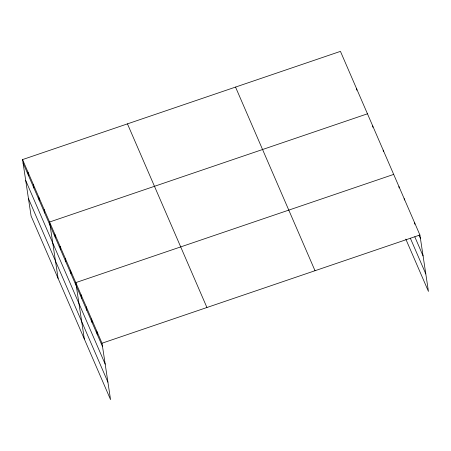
<?xml version="1.0" encoding="UTF-8"?>
<svg xmlns="http://www.w3.org/2000/svg" width="451" height="451" viewBox="0 0 451 451"><rect width="100%" height="100%" fill="white"/><g stroke="black" fill="none" stroke-linecap="round" stroke-linejoin="round"><path stroke-width="0.68" d="M22.55 159.581L102.022 343.217L110.557 399.631L31.085 215.995L22.55 159.581L340.443 51.369L419.915 235.005L428.45 291.419L405.81 239.115M367.464 113.804L49.571 222.016L58.106 278.43M393.689 174.402L75.796 282.614L84.331 339.034M102.022 343.217L419.915 235.005M419.058 235.259L420.439 238.444M414.802 236.792L423.083 255.926M410.348 238.218L425.806 273.937M235.54 87.077L315.012 270.713M127.453 123.867L206.93 307.503M23.069 163.02L102.546 346.656M25.713 180.501L105.19 364.137M28.441 198.513L107.913 382.149M414.672 222.884L414.881 224.26M404.181 198.643L404.389 200.018M398.938 186.522L399.146 187.898M383.198 150.166L383.406 151.542M372.712 125.925L372.921 127.3M356.656 88.83L356.865 90.206M96.779 331.096L97.298 334.535M91.536 318.975L92.055 322.414M86.288 306.855L86.806 310.299M81.045 294.734L81.563 298.179M70.553 270.493L71.072 273.937M65.305 258.372L65.829 261.817M60.062 246.257L60.581 249.696M54.819 234.137L55.338 237.576M44.164 209.529L44.688 212.968M38.763 197.042L39.282 200.481M33.357 184.555L33.881 187.994M27.956 172.068L28.475 175.507"/></g></svg>
